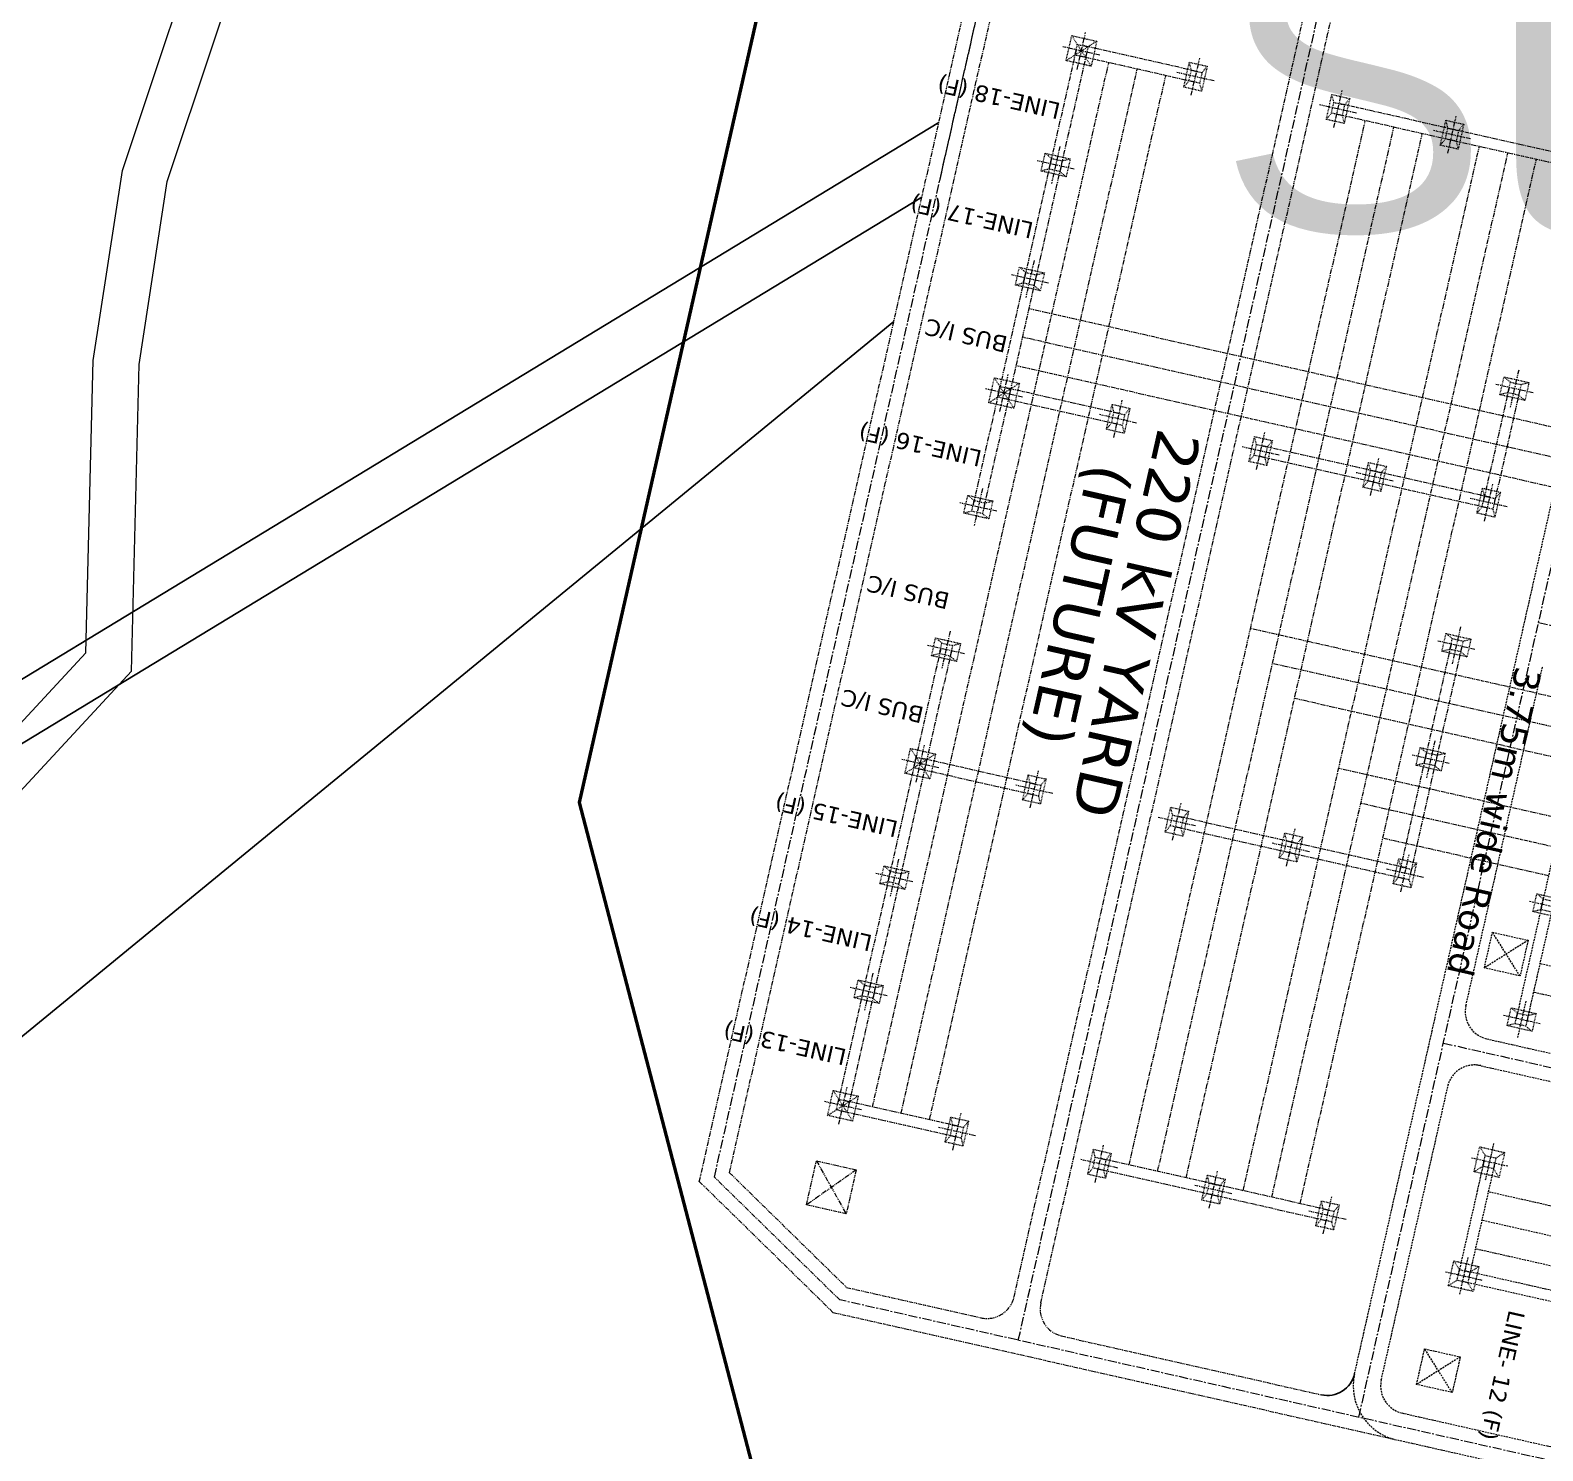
# Model space of a CAD drawing. Header units: metres. Extents: x 166708 to 226832, y 1503833 to 1555994.
# Drawn here: x 222100.4 to 222307.4, y 1554294.8 to 1554489.2 of the extents above; entities that cross this region are included whole.
import ezdxf

# ---------------------------------------------------------------- set-up
doc = ezdxf.new("R2010")
doc.units = ezdxf.units.M
doc.header["$MEASUREMENT"] = 0
doc.header["$PDMODE"] = 1
for name, pattern in [('CENTER', [2, 1.25, -0.25, 0.25, -0.25]), ('HIDDEN', [0.375, 0.25, -0.125]), ('PHANTOM2', [1.25, 0.625, -0.125, 0.125, -0.125, 0.125, -0.125])]:
    doc.linetypes.add(name, pattern=pattern)
for name, color, linetype in [('CART TRACK', 30, 'Continuous'), ('Details', 7, 'Continuous'), ('E-LAY-ROAD', 7, 'Continuous'), ('TXT', 222, 'Continuous')]:
    doc.layers.add(name, color=color, linetype=linetype)
for name, color, linetype, lineweight in [('Co-ordinate', 1, 'Continuous', 50), ('E-LAY-CNTRL', 1, 'CENTER', 0), ('E-LAY-EXIST', 8, 'HIDDEN', 0), ('rcc', 6, 'Continuous', 30)]:
    doc.layers.add(name, color=color, linetype=linetype, lineweight=lineweight)
doc.styles.add('ARIAL NARROW', font='arial.ttf', dxfattribs={"height": 300})
doc.styles.get("Standard").update_dxf_attribs({"font": 'arial.ttf'})
doc.styles.add('STYLE1', font='verdana.ttf')
doc.dimstyles.new('STANDARD$0', dxfattribs={"dimscale": 88.888889, "dimtxt": 0.02, "dimasz": 0.02, "dimexe": 0.05, "dimexo": 0.1, "dimgap": 0.002, "dimtad": 2, "dimdec": 0, "dimzin": 1, "dimdsep": 46, "dimtxsty": 'ARIAL NARROW', "dimblk": 'OBLIQUE', "dimcen": 0.09, "dimadec": 0, "dimazin": 0, "dimtfac": 1, "dimtdec": 4, "dimtofl": 0, "dimtmove": 0, "dimatfit": 3, "dimfxl": 1, "dimtolj": 1, "dimtzin": 1, "dimarcsym": 0})

# ---------------------------------------------------------------- blocks, each defined once
blk = doc.blocks.new('TWR_CTG_p')
for p, q in [((-750, 750), (-1750, 1250)), ((1750, 1250), (750, 750)), ((-750, -750), (-1750, -1250)), ((750, -750), (1750, -1250))]:
    blk.add_line(p, q)
for points in [[(-1750, -1250), (1750, -1250), (1750, 1250), (-1750, 1250)], [(-750, -750), (750, -750), (750, 750), (-750, 750)]]:
    blk.add_lwpolyline(points, close=True)
blk = doc.blocks.new('TWR_CTH_p')
for p, q in [((-750, 750), (-1750, 1250)), ((1750, 1250), (750, 750)), ((-750, -750), (-1750, -1250)), ((750, -750), (1750, -1250))]:
    blk.add_line(p, q)
for points in [[(-1750, -1250), (1750, -1250), (1750, 1250), (-1750, 1250)], [(-750, -750), (750, -750), (750, 750), (-750, 750)]]:
    blk.add_lwpolyline(points, close=True)
blk = doc.blocks.new('TWR_CC_p')
for p, q in [((-750, 750), (-1750, 1250)), ((1750, 1250), (750, 750)), ((-750, -750), (-1750, -1250)), ((750, -750), (1750, -1250))]:
    blk.add_line(p, q)
for points in [[(-1750, -1250), (1750, -1250), (1750, 1250), (-1750, 1250)], [(-750, -750), (750, -750), (750, 750), (-750, 750)]]:
    blk.add_lwpolyline(points, close=True)
blk = doc.blocks.new('TWR_CD_p')
for p, q in [((-750, 750), (-1750, 1750)), ((-100, 100), (-750, 750)), ((750, 750), (100, 100)), ((1750, 1750), (750, 750)), ((-1750, -1750), (-750, -750)), ((-100, -100), (-750, -750)), ((100, -100), (750, -750)), ((750, -750), (1750, -1750))]:
    blk.add_line(p, q)
for points in [[(-1750, -1750), (1750, -1750), (1750, 1750), (-1750, 1750)], [(-750, -750), (750, -750), (750, 750), (-750, 750)], [(-100, -100), (100, -100), (100, 100), (-100, 100)]]:
    blk.add_lwpolyline(points, close=True)
blk = doc.blocks.new('TWR_CTE_p')
for p, q in [((-750, 750), (-1750, 1750)), ((1750, 1750), (750, 750)), ((-1750, -1750), (-750, -750)), ((750, -750), (1750, -1750))]:
    blk.add_line(p, q)
for points in [[(-1750, -1750), (1750, -1750), (1750, 1750), (-1750, 1750)], [(-750, -750), (750, -750), (750, 750), (-750, 750)]]:
    blk.add_lwpolyline(points, close=True)
blk = doc.blocks.new('*D43')
at = {"layer": 'DEFPOINTS', "color": 0, "lineweight": -2, "transparency": 16777216}
for p in [(222017.4, 1554717.09), (221985.73, 1554523.43), (221995.2, 1554522.35, 2939.73)]:
    blk.add_point(p, dxfattribs=at)
at = {"layer": 'Details', "color": 0, "lineweight": -2, "transparency": 16777216}
for p, q in [((222008.57, 1554718.1), (222003.51, 1554718.67)), ((222006.92, 1554709.34), (221986.73, 1554532.27)), ((221986.37, 1554523.36), (221981.31, 1554523.94))]:
    blk.add_line(p, q, dxfattribs=at)
for points in [[(222005.45, 1554709.51), (222008.39, 1554709.17), (222007.93, 1554718.17)], [(221985.26, 1554532.43), (221988.21, 1554532.1), (221985.73, 1554523.43)]]:
    blk.add_solid(points, dxfattribs=at)
at = {"layer": 'Details', "color": 0, "transparency": 16777216, "insert": (221992.48, 1554620.33), "char_height": 300, "attachment_point": 5, "rotation": 83.4964, "style": 'ARIAL NARROW'}
blk.add_mtext('\\A1;{\\H0.026667x;196}', dxfattribs=at)

msp = doc.modelspace()

# ---------------------------------------------------------------- linework, layer by layer
at = {"layer": 'CART TRACK', "linetype": 'Continuous', "lineweight": 0, "ltscale": 50}
for points in [[(222024.92634, 1554289.04779), (222056, 1554297), (222070, 1554315), (222070, 1554363), (222108, 1554404), (222109, 1554444), (222113, 1554470), (222126, 1554509), (222139, 1554531), (222173, 1554550), (222179, 1554555), (222184, 1554573), (222147, 1554607), (222121, 1554631), (222080, 1554701), (222066, 1554756), (222057.5, 1554808.5), (222055, 1554827), (222031, 1554908), (222036, 1554940), (222052, 1554985), (222064.90722, 1555014.04124)], [(222076.29256, 1554360.53237), (222114.23118, 1554401.46615), (222115.28054, 1554443.44068), (222119.13829, 1554468.51606), (222131.75797, 1554506.37508), (222143.55298, 1554526.33587), (222176.57961, 1554544.79193), (222184.5373, 1554551.42334), (222191.09391, 1554575.02714), (222151.26292, 1554611.6286), (222125.95636, 1554634.98849), (222085.87888, 1554703.41346)]]:
    msp.add_lwpolyline(points, dxfattribs=at)
at = {"layer": 'Co-ordinate', "color": 0}
msp.add_lwpolyline([(222657.5, 1554677), (222287.5, 1554878.5), (222175.5, 1554383.5), (222202, 1554282), (222558.5, 1554206)], close=True, dxfattribs=at)
at = {"layer": 'E-LAY-CNTRL'}
for p, q in [((222194.02153, 1554332.2561, -0.71696), (222246.39857, 1554563.80413, -0.34348)), ((222235.61994, 1554309.92607, -0.36393), (222290.77734, 1554553.76548, -0.36393)), ((222282.21647, 1554299.38576, -0.36393), (222319.39256, 1554463.73352, -0.36393)), ((222306.81667, 1554408.13814, -0.36393), (222471.58599, 1554370.86669, -0.36393)), ((222293.79952, 1554350.59203, -0.36393), (222498.3576, 1554304.32022, -0.36393)), ((222366.14287, 1554280.40128, -0.36393), (222211.17442, 1554315.45574, -0.36393))]:
    msp.add_line(p, q, dxfattribs=at)
at = {"layer": 'E-LAY-CNTRL', "elevation": -0.36393}
for points in [[(222224.85567, 1554468.56746), (222318.47901, 1554882.45676)], [(222224.85567, 1554468.56746), (222278.67867, 1554706.50773)]]:
    msp.add_lwpolyline(points, dxfattribs=at)
at = {"layer": 'E-LAY-EXIST', "color": 1, "linetype": 'PHANTOM2'}
for p, q in [((222191.96195, 1554331.65031, -0.71885), (222244.39638, 1554563.48263, -0.3547)), ((222196.09238, 1554332.85264, -0.71614), (222246.78224, 1554557.00186, -0.36393)), ((222235.04322, 1554315.8749, -0.72786), (222274.83361, 1554491.77996, -0.45182)), ((222238.70081, 1554315.04754, -0.72786), (222278.4912, 1554490.9526, -0.45182)), ((222243.68767, 1554483.83256, -0.36393), (222244.8345, 1554488.90245, -0.36393)), ((222243.52957, 1554486.53298, -0.36393), (222239.99949, 1554470.92725, -0.36393)), ((222244.9926, 1554486.20203, -0.36393), (222241.46253, 1554470.59631, -0.36393)), ((222246.79603, 1554485.79409, -0.36393), (222241.72614, 1554486.94092, -0.36393)), ((222259.70134, 1554482.10591, -0.36393), (222244.09561, 1554485.63599, -0.36393)), ((222244.38068, 1554486.44298, -0.36393), (222244.14149, 1554486.29203, -0.36393)), ((222244.33656, 1554486.24791, -0.36393), (222244.18561, 1554486.4871, -0.36393)), ((222260.03228, 1554483.56895, -0.36393), (222244.42656, 1554487.09902, -0.36393)), ((222215.67481, 1554341.86357, -0.36393), (222247.99704, 1554484.75347, -0.36393)), ((222219.57624, 1554340.98105, -0.36393), (222251.89847, 1554483.87095, -0.36393)), ((222259.29339, 1554480.30248, -0.36393), (222260.44022, 1554485.37238, -0.36393)), ((222223.47767, 1554340.09853, -0.36393), (222255.7999, 1554482.98843, -0.36393)), ((222262.40175, 1554482.26402, -0.36393), (222257.33186, 1554483.41084, -0.36393)), ((222278.80055, 1554475.88989, -0.36393), (222279.94738, 1554480.95979, -0.36393)), ((222281.90891, 1554477.85142, -0.36393), (222276.83901, 1554478.99825, -0.36393)), ((222294.81421, 1554474.16325, -0.36393), (222279.20849, 1554477.69332, -0.36393)), ((222295.14516, 1554475.62628, -0.36393), (222279.53943, 1554479.15636, -0.36393)), ((222294.40627, 1554472.35982, -0.36393), (222295.5531, 1554477.42971, -0.36393)), ((222250.78768, 1554333.9209, -0.36393), (222283.10992, 1554476.8108, -0.36393)), ((222254.68911, 1554333.03839, -0.36393), (222287.01135, 1554475.92828, -0.36393)), ((222297.51463, 1554474.32135, -0.36393), (222292.44474, 1554475.46818, -0.36393)), ((222310.75088, 1554472.09621, -0.36393), (222295.14516, 1554475.62628, -0.36393)), ((222241.30443, 1554473.29673, -0.36393), (222240.1576, 1554468.22683, -0.36393)), ((222258.59054, 1554332.15587, -0.36393), (222290.91278, 1554475.04576, -0.36393)), ((222266.3934, 1554330.39083, -0.36393), (222298.71564, 1554473.28073, -0.36393)), ((222310.41993, 1554470.63317, -0.36393), (222294.81421, 1554474.16325, -0.36393)), ((222243.26596, 1554470.18837, -0.36393), (222238.19606, 1554471.3352, -0.36393)), ((222270.29484, 1554329.50831, -0.36393), (222302.61707, 1554472.39821, -0.36393)), ((222274.19627, 1554328.62579, -0.36393), (222306.5185, 1554471.51569, -0.36393)), ((222239.99949, 1554470.92725, -0.36393), (222236.46942, 1554455.32153, -0.36393)), ((222241.46253, 1554470.59631, -0.36393), (222237.93246, 1554454.99059, -0.36393)), ((222237.77435, 1554457.69101, -0.36393), (222236.62752, 1554452.62111, -0.36393)), ((222236.46942, 1554455.32153, -0.36393), (222232.93935, 1554439.71581, -0.36393)), ((222237.93246, 1554454.99059, -0.36393), (222234.40238, 1554439.38486, -0.36393)), ((222239.73588, 1554454.58264, -0.36393), (222234.66599, 1554455.72947, -0.36393)), ((222321.41838, 1554432.00469, -0.36393), (222237.04994, 1554451.08916, -0.36393)), ((222320.53586, 1554428.10326, -0.36393), (222236.16742, 1554447.18773, -0.36393)), ((222233.09745, 1554437.01539, -0.36393), (222234.24428, 1554442.08528, -0.36393)), ((222319.65334, 1554424.20183, -0.36393), (222235.2849, 1554443.28629, -0.36393)), ((222304.09867, 1554442.68819, -0.36393), (222302.95184, 1554437.6183, -0.36393)), ((222236.20581, 1554438.97692, -0.36393), (222231.13592, 1554440.12375, -0.36393)), ((222249.44206, 1554436.75178, -0.36393), (222233.83634, 1554440.28185, -0.36393)), ((222302.79374, 1554440.31872, -0.36393), (222299.26367, 1554424.71299, -0.36393)), ((222306.06021, 1554439.57983, -0.36393), (222300.99031, 1554440.72666, -0.36393)), ((222232.93935, 1554439.71581, -0.36393), (222229.40927, 1554424.11009, -0.36393)), ((222234.40238, 1554439.38486, -0.36393), (222230.87231, 1554423.77914, -0.36393)), ((222249.11111, 1554435.28874, -0.36393), (222233.50539, 1554438.81882, -0.36393)), ((222233.79046, 1554439.62581, -0.36393), (222233.55127, 1554439.47486, -0.36393)), ((222233.74634, 1554439.43074, -0.36393), (222233.59539, 1554439.66993, -0.36393)), ((222248.70317, 1554433.48532, -0.36393), (222249.85, 1554438.55521, -0.36393)), ((222304.25678, 1554439.98777, -0.36393), (222300.7267, 1554424.38205, -0.36393)), ((222251.81153, 1554435.44685, -0.36393), (222246.74164, 1554436.59368, -0.36393)), ((222268.21033, 1554429.07272, -0.36393), (222269.35715, 1554434.14262, -0.36393)), ((222271.31869, 1554431.03426, -0.36393), (222266.24879, 1554432.18108, -0.36393)), ((222284.55493, 1554428.80911, -0.36393), (222268.94921, 1554432.33919, -0.36393)), ((222284.22399, 1554427.34608, -0.36393), (222268.61827, 1554430.87615, -0.36393)), ((222283.81605, 1554425.54265, -0.36393), (222284.96288, 1554430.61254, -0.36393)), ((222286.92441, 1554427.50418, -0.36393), (222281.85452, 1554428.65101, -0.36393)), ((222300.16066, 1554425.27904, -0.36393), (222284.55493, 1554428.80911, -0.36393)), ((222230.7142, 1554426.47956, -0.36393), (222229.56738, 1554421.40967, -0.36393)), ((222299.82971, 1554423.816, -0.36393), (222284.22399, 1554427.34608, -0.36393)), ((222299.42177, 1554422.01258, -0.36393), (222300.5686, 1554427.08247, -0.36393)), ((222232.67574, 1554423.3712, -0.36393), (222227.60584, 1554424.51803, -0.36393)), ((222302.53013, 1554423.97411, -0.36393), (222297.46024, 1554425.12094, -0.36393)), ((222226.30161, 1554406.97241, -0.36393), (222225.15478, 1554401.90251, -0.36393)), ((222313.47571, 1554396.89182, -0.36393), (222267.39006, 1554407.31657, -0.36393)), ((222296.15601, 1554407.57532, -0.36393), (222295.00918, 1554402.50542, -0.36393)), ((222228.26315, 1554403.86405, -0.36393), (222223.19325, 1554405.01087, -0.36393)), ((222294.85107, 1554405.20584, -0.36393), (222291.321, 1554389.60012, -0.36393)), ((222296.31411, 1554404.8749, -0.36393), (222292.78404, 1554389.26917, -0.36393)), ((222298.11754, 1554404.46695, -0.36393), (222293.04765, 1554405.61378, -0.36393)), ((222224.99668, 1554404.60293, -0.36393), (222221.46661, 1554388.99721, -0.36393)), ((222226.45972, 1554404.27199, -0.36393), (222222.92964, 1554388.66627, -0.36393)), ((222312.59319, 1554392.99039, -0.36393), (222270.40897, 1554402.53262, -0.36393)), ((222311.71067, 1554389.08896, -0.36393), (222273.42788, 1554397.74867, -0.36393)), ((222221.62471, 1554386.29679, -0.36393), (222222.77154, 1554391.36668, -0.36393)), ((222292.62593, 1554391.96959, -0.36393), (222291.4791, 1554386.8997, -0.36393)), ((222221.46661, 1554388.99721, -0.36393), (222217.93653, 1554373.39149, -0.36393)), ((222222.92964, 1554388.66627, -0.36393), (222219.39957, 1554373.06054, -0.36393)), ((222224.73307, 1554388.25832, -0.36393), (222219.66318, 1554389.40515, -0.36393)), ((222222.31772, 1554388.90721, -0.36393), (222222.07853, 1554388.75626, -0.36393)), ((222222.2736, 1554388.71214, -0.36393), (222222.12265, 1554388.95134, -0.36393)), ((222237.96932, 1554386.03318, -0.36393), (222222.3636, 1554389.56326, -0.36393)), ((222291.321, 1554389.60012, -0.36393), (222287.79093, 1554373.9944, -0.36393)), ((222292.78404, 1554389.26917, -0.36393), (222289.25396, 1554373.66345, -0.36393)), ((222294.58747, 1554388.86123, -0.36393), (222289.51757, 1554390.00806, -0.36393)), ((222237.63837, 1554384.57015, -0.36393), (222222.03265, 1554388.10022, -0.36393)), ((222237.23043, 1554382.76672, -0.36393), (222238.37726, 1554387.83661, -0.36393)), ((222309.94564, 1554381.2861, -0.36393), (222279.46571, 1554388.18077, -0.36393)), ((222240.33879, 1554384.72825, -0.36393), (222235.2689, 1554385.87508, -0.36393)), ((222256.73759, 1554378.35412, -0.36393), (222257.88441, 1554383.42402, -0.36393)), ((222309.06312, 1554377.38467, -0.36393), (222282.48462, 1554383.39682, -0.36393)), ((222259.84595, 1554380.31566, -0.36393), (222254.77605, 1554381.46249, -0.36393)), ((222272.75125, 1554376.62748, -0.36393), (222257.14553, 1554380.15755, -0.36393)), ((222273.0822, 1554378.09052, -0.36393), (222257.47647, 1554381.62059, -0.36393)), ((222275.45167, 1554376.78558, -0.36393), (222270.38178, 1554377.93241, -0.36393)), ((222272.34331, 1554374.82405, -0.36393), (222273.49014, 1554379.89394, -0.36393)), ((222288.68792, 1554374.56044, -0.36393), (222273.0822, 1554378.09052, -0.36393)), ((222308.1806, 1554373.48323, -0.36393), (222285.50353, 1554378.61287, -0.36393)), ((222288.35697, 1554373.09741, -0.36393), (222272.75125, 1554376.62748, -0.36393)), ((222287.94903, 1554371.29398, -0.36393), (222289.09586, 1554376.36387, -0.36393)), ((222221.203, 1554372.6526, -0.36393), (222216.1331, 1554373.79943, -0.36393)), ((222219.24147, 1554375.76096, -0.36393), (222218.09464, 1554370.69107, -0.36393)), ((222291.05739, 1554373.25551, -0.36393), (222285.9875, 1554374.40234, -0.36393)), ((222217.93653, 1554373.39149, -0.36393), (222214.40646, 1554357.78576, -0.36393)), ((222219.39957, 1554373.06054, -0.36393), (222215.8695, 1554357.45482, -0.36393)), ((222215.71139, 1554360.15524, -0.36393), (222214.56456, 1554355.08535, -0.36393)), ((222214.40646, 1554357.78576, -0.36393), (222210.87638, 1554342.18004, -0.36393)), ((222215.8695, 1554357.45482, -0.36393), (222212.33942, 1554341.8491, -0.36393)), ((222217.67292, 1554357.04688, -0.36393), (222212.60303, 1554358.19371, -0.36393)), ((222211.03449, 1554339.47962, -0.36393), (222212.18132, 1554344.54952, -0.36393)), ((222227.3791, 1554339.21601, -0.36393), (222211.77338, 1554342.74609, -0.36393)), ((222214.14285, 1554341.44115, -0.36393), (222209.07296, 1554342.58798, -0.36393)), ((222227.04815, 1554337.75298, -0.36393), (222211.44243, 1554341.28305, -0.36393)), ((222211.7275, 1554342.09004, -0.36393), (222211.4883, 1554341.9391, -0.36393)), ((222211.68338, 1554341.89497, -0.36393), (222211.53243, 1554342.13417, -0.36393)), ((222226.64021, 1554335.94955, -0.36393), (222227.78704, 1554341.01944, -0.36393)), ((222229.74857, 1554337.91108, -0.36393), (222224.67868, 1554339.05791, -0.36393)), ((222246.14736, 1554331.53696, -0.36393), (222247.29419, 1554336.60685, -0.36393)), ((222207.99347, 1554334.47142, -0.36393), (222212.06162, 1554327.22535, -0.36393)), ((222249.25573, 1554333.49849, -0.36393), (222244.18583, 1554334.64532, -0.36393)), ((222262.49197, 1554331.27335, -0.36393), (222246.88625, 1554334.80342, -0.36393)), ((222196.09238, 1554332.85264, -0.19537), (222212.10676, 1554317.16744, -0.2199)), ((222213.42289, 1554333.24327, -0.36393), (222206.6322, 1554328.45351, -0.36393)), ((222262.16103, 1554329.81031, -0.36393), (222246.55531, 1554333.34039, -0.36393)), ((222261.75309, 1554328.00688, -0.36393), (222262.89992, 1554333.07678, -0.36393)), ((222191.96195, 1554331.65031, -0.05335), (222210.25073, 1554313.74567, -0.08621)), ((222211.17442, 1554315.45574, -0.36393), (222194.02153, 1554332.2561, -0.36393)), ((222264.86145, 1554329.96842, -0.36393), (222259.79155, 1554331.11524, -0.36393)), ((222278.0977, 1554327.74327, -0.36393), (222262.49197, 1554331.27335, -0.36393)), ((222277.76675, 1554326.28024, -0.36393), (222262.16103, 1554329.81031, -0.36393)), ((222277.35881, 1554324.47681, -0.36393), (222278.50564, 1554329.5467, -0.36393)), ((222280.46717, 1554326.43834, -0.36393), (222275.39728, 1554327.58517, -0.36393)), ((222212.10676, 1554317.16744, -0.20466), (222230.54036, 1554312.99771, -0.22534)), ((222210.25073, 1554313.74567, -0.0656), (222286.78909, 1554296.45094, -0.16635)), ((222241.52587, 1554310.51276, -0.23767), (222277.1415, 1554302.45641, -0.27763))]:
    msp.add_line(p, q, dxfattribs=at)
at = {"layer": 'E-LAY-EXIST', "color": 4}
for p, q in [((222281.63975, 1554305.33459, -0.72786), (222316.95703, 1554461.46497, -0.72786)), ((222296.88093, 1554355.71371, -0.29), (222307.39379, 1554402.18889, -0.29)), ((222310.82815, 1554385.18753, -0.36393), (222307.29808, 1554369.5818, -0.36393)), ((222310.56455, 1554368.84292, -0.36393), (222305.49465, 1554369.98975, -0.36393)), ((222307.29808, 1554369.5818, -0.36393), (222303.76801, 1554353.97608, -0.36393)), ((222308.76112, 1554369.25086, -0.36393), (222305.23104, 1554353.64514, -0.36393)), ((222304.28163, 1554359.78155, -0.36393), (222300.50799, 1554365.76149, -0.36393)), ((222305.38478, 1554364.65834, -0.36393), (222299.40484, 1554360.8847, -0.36393)), ((222352.35021, 1554351.18872, -0.36393), (222306.99608, 1554361.448, -0.36393)), ((222351.46769, 1554347.28729, -0.36393), (222306.11356, 1554357.54657, -0.36393)), ((222305.07294, 1554356.34556, -0.36393), (222303.92611, 1554351.27566, -0.36393)), ((222307.03447, 1554353.23719, -0.36393), (222301.96458, 1554354.38402, -0.36393)), ((222299.74889, 1554351.16895, -0.29), (222453.44739, 1554316.40226, -0.64622)), ((222298.61789, 1554347.56656, -0.29), (222452.61981, 1554312.74371, -0.64622)), ((222285.29734, 1554304.50723, -0.72786), (222294.51081, 1554345.10031, -0.29)), ((222300.66035, 1554336.8384, -0.36393), (222299.51352, 1554331.76851, -0.36393)), ((222299.35541, 1554334.46893, -0.36393), (222295.82534, 1554318.86321, -0.36393)), ((222302.62188, 1554333.73004, -0.36393), (222297.55199, 1554334.87687, -0.36393)), ((222300.81845, 1554334.13798, -0.36393), (222297.28838, 1554318.53226, -0.36393)), ((222345.29006, 1554319.97728, -0.36393), (222299.93593, 1554330.23655, -0.36393)), ((222344.40755, 1554316.07585, -0.36393), (222299.05341, 1554326.33512, -0.36393)), ((222343.52503, 1554312.17442, -0.36393), (222298.1709, 1554322.43369, -0.36393)), ((222297.13027, 1554321.23268, -0.36393), (222295.98344, 1554316.16279, -0.36393)), ((222299.09181, 1554318.12432, -0.36393), (222294.02191, 1554319.27115, -0.36393)), ((222311.99711, 1554314.43614, -0.36393), (222296.39139, 1554317.96622, -0.36393)), ((222312.32805, 1554315.89918, -0.36393), (222296.72233, 1554319.42925, -0.36393)), ((222296.10611, 1554307.65058, -0.36393), (222290.12618, 1554303.87694, -0.36393)), ((222295.00297, 1554302.77379, -0.36393), (222291.22933, 1554308.75373, -0.36393)), ((222288.11792, 1554299.97352, -0.28994), (222441.86432, 1554265.19518, -0.36393)), ((222286.78909, 1554296.45094, -0.16635), (222441.03696, 1554261.53759, -0.36393))]:
    msp.add_line(p, q, dxfattribs=at)
at = {"layer": 'E-LAY-EXIST', "color": 4, "elevation": -0.36393}
for points in [[(222305.38478, 1554364.65834), (222304.28163, 1554359.78155), (222299.40484, 1554360.8847), (222300.50799, 1554365.76149)], [(222296.10611, 1554307.65058), (222295.00297, 1554302.77379), (222290.12618, 1554303.87694), (222291.22933, 1554308.75373)]]:
    msp.add_lwpolyline(points, close=True, dxfattribs=at)
at = {"layer": 'E-LAY-EXIST', "color": 1, "linetype": 'PHANTOM2', "elevation": -0.36393}
msp.add_lwpolyline([(222213.42289, 1554333.24327), (222212.06162, 1554327.22535), (222206.6322, 1554328.45351), (222207.99347, 1554334.47142)], close=True, dxfattribs=at)
at = {"layer": 'E-LAY-EXIST', "color": 4}
for centre, radius, start, end in [((222300.58729, 1554354.87531, -0.29), 3.8, 167.2539837, 257.253983), ((222298.083, 1554343.8044, -0.29), 3.8, 77.253983, 167.2539837), ((222289.0037, 1554303.66884, -0.72786), 7.55, 167.2539837, 257.253983), ((222289.0037, 1554303.66884, -0.72786), 3.8, 167.2539837, 257.253983)]:
    msp.add_arc(centre, radius, start, end, dxfattribs=at)
at = {"layer": 'E-LAY-EXIST', "color": 1, "linetype": 'PHANTOM2'}
for centre, start, end in [((222231.33686, 1554316.71329, -0.72786), 257.253983, 347.2539837), ((222242.40717, 1554314.20915, -0.72786), 167.2539837, 257.253983)]:
    msp.add_arc(centre, 3.8, start, end, dxfattribs=at)
at = {"layer": 'E-LAY-ROAD'}
msp.add_arc((222277.93339, 1554306.17298, -0.72786), 3.8, 257.253983, 347.2539837, dxfattribs=at)
at = {"layer": 'rcc', "color": 2, "lineweight": -2}
for p, q in [((221953.27746, 1554311.76171), (222224.73875, 1554476.56886, -0.49122)), ((221970.21277, 1554313.24336), (222222.43163, 1554466.36822, -0.4564)), ((221764.73144, 1554077.16717), (222218.5801, 1554449.33914, -0.53399))]:
    msp.add_line(p, q, dxfattribs=at)

# ---------------------------------------------------------------- block references
at = {"layer": 'E-LAY-EXIST', "color": 1, "linetype": 'PHANTOM2', "yscale": 0.0009999999310821295, "zscale": 0.001}
for name, p, xscale, rotation in [('TWR_CD_p', (222244.26109, 1554486.3675, -0.36393), -0.0009999999398089005, 257.2539829661908), ('TWR_CC_p', (222259.86681, 1554482.83743, -0.36393), -0.0009999999398089005, 257.2539829661908), ('TWR_CTG_p', (222279.37396, 1554478.42484, -0.36393), -0.0009999999398089005, 257.2539829661908), ('TWR_CTH_p', (222294.97968, 1554474.89476, -0.36393), -0.0009999999398089005, 257.2539829661908), ('TWR_CTH_p', (222240.73101, 1554470.76178, -0.36393), -0.0009999999965821884, 347.2539837020024), ('TWR_CTH_p', (222237.20094, 1554455.15606, -0.36393), -0.0009999999965821884, 347.2539837020024), ('TWR_CD_p', (222233.67086, 1554439.55034, -0.36393), -0.0009999999398089005, 257.2539829661908), ('TWR_CTH_p', (222303.52526, 1554440.15325, -0.36393), -0.0009999999965821884, 347.2539837020024), ('TWR_CC_p', (222249.27659, 1554436.02026, -0.36393), -0.0009999999398089005, 257.2539829661908), ('TWR_CTG_p', (222268.78374, 1554431.60767, -0.36393), -0.0009999999398089005, 257.2539829661908), ('TWR_CTH_p', (222284.38946, 1554428.0776, -0.36393), -0.0009999999398089005, 257.2539829661908), ('TWR_CTH_p', (222230.14079, 1554423.94461, -0.36393), -0.0009999999965821884, 347.2539837020024), ('TWR_CTG_p', (222299.99519, 1554424.54752, -0.36393), -0.0009999999398089005, 257.2539829661908), ('TWR_CTH_p', (222225.7282, 1554404.43746, -0.36393), -0.0009999999965821884, 347.2539837020024), ('TWR_CTH_p', (222295.58259, 1554405.04037, -0.36393), -0.0009999999965821884, 347.2539837020024), ('TWR_CD_p', (222222.19812, 1554388.83174, -0.36393), -0.0009999999398089005, 257.2539829661908), ('TWR_CTH_p', (222292.05252, 1554389.43465, -0.36393), -0.0009999999965821884, 347.2539837020024), ('TWR_CC_p', (222237.80385, 1554385.30166, -0.36393), -0.0009999999398089005, 257.2539829661908), ('TWR_CTG_p', (222257.311, 1554380.88907, -0.36393), -0.0009999999398089005, 257.2539829661908), ('TWR_CTH_p', (222272.91672, 1554377.359, -0.36393), -0.0009999999398089005, 257.2539829661908), ('TWR_CTH_p', (222218.66805, 1554373.22601, -0.36393), -0.0009999999965821884, 347.2539837020024), ('TWR_CTG_p', (222288.52245, 1554373.82892, -0.36393), -0.0009999999398089005, 257.2539829661908), ('TWR_CTH_p', (222215.13798, 1554357.62029, -0.36393), -0.0009999999965821884, 347.2539837020024), ('TWR_CD_p', (222211.6079, 1554342.01457, -0.36393), -0.0009999999398089005, 257.2539829661908), ('TWR_CC_p', (222227.21363, 1554338.4845, -0.36393), -0.0009999999398089005, 257.2539829661908), ('TWR_CTG_p', (222246.72078, 1554334.0719, -0.36393), -0.0009999999398089005, 257.2539829661908), ('TWR_CTH_p', (222262.3265, 1554330.54183, -0.36393), -0.0009999999398089005, 257.2539829661908), ('TWR_CTG_p', (222277.93222, 1554327.01176, -0.36393), -0.0009999999398089005, 257.2539829661908)]:
    msp.add_blockref(name, p, dxfattribs=dict(at, xscale=xscale, rotation=rotation))
at = {"layer": 'E-LAY-EXIST', "color": 4, "xscale": -0.0009999999965821884, "yscale": 0.0009999999310821295, "zscale": 0.001, "rotation": 347.2539837020024}
for name, p in [('TWR_CTG_p', (222308.0296, 1554369.41633, -0.36393)), ('TWR_CTG_p', (222304.49953, 1554353.81061, -0.36393)), ('TWR_CTE_p', (222300.08693, 1554334.30346, -0.36393)), ('TWR_CTE_p', (222296.55686, 1554318.69773, -0.36393))]:
    msp.add_blockref(name, p, dxfattribs=at)

# ---------------------------------------------------------------- texts
at = {"layer": 'Details', "color": 0, "linetype": 'Continuous'}
msp.add_text('Substation', height=40, dxfattribs=at).set_placement((222262.85582, 1554461.69625))
at = {"layer": 'E-LAY-EXIST', "color": 1, "linetype": 'PHANTOM2', "style": 'STYLE1'}
for s, height, rotation, p in [('LINE-18 (F)', 2.25, 167.2539837, (222241.52267, 1554479.18716, -0.4349)), ('LINE-17 (F)', 2.25, 167.2539837, (222237.82712, 1554462.84992, -0.4349)), ('BUS I/C', 2.25, 167.2539837, (222234.29705, 1554447.2442, -0.4349)), ('LINE-16 (F)', 2.25, 167.2539837, (222230.76698, 1554431.63848, -0.4349)), ('220 kV YARD', 6, 257.2539797, (222254.79459, 1554434.97044, 0.18219)), ('(FUTURE)', 6, 257.2539797, (222245.41513, 1554430.25324, 0.18219)), ('BUS I/C', 2.25, 167.2539837, (222226.35438, 1554412.13132, -0.4349)), ('BUS I/C', 2.25, 167.2539837, (222222.82431, 1554396.5256, -0.4349)), ('LINE-15 (F)', 2.25, 167.2539837, (222219.29424, 1554380.91988, -0.4349)), ('LINE-14 (F)', 2.25, 167.2539837, (222215.76416, 1554365.31416, -0.4349)), ('LINE-13 (F)', 2.25, 167.2539837, (222212.23409, 1554349.70843, -0.4349))]:
    msp.add_text(s, height=height, rotation=rotation, dxfattribs=at).set_placement(p)
at = {"layer": 'TXT', "linetype": 'Continuous', "style": 'STYLE1'}
msp.add_text('3.75m wide Road', height=3.6, rotation=257.2539797, dxfattribs=at).set_placement((222303.75695, 1554402.30466, -0.37262))
at = {"layer": 'TXT', "style": 'STYLE1'}
msp.add_text('LINE- 12 (F)', height=2.25, rotation=257.2539797, dxfattribs=at).set_placement((222302.79156, 1554314.17306, -0.4349))

# ---------------------------------------------------------------- dimensions: what is measured, and where the dimension line sits
at = {"layer": 'Details'}
dim = msp.add_linear_dim(base=(221985.72761, 1554523.43423), p1=(222017.40069, 1554717.09038), p2=(221995.20092, 1554522.35428, 2939.73159), angle=263.4963999, text='{\\H0.026667x;<>}', dimstyle='STANDARD$0', override={"dimasz": 0.1, "dimsah": 1, "dimfxl": 1.25}, dxfattribs=at)
dim.commit()
dim.dimension.update_dxf_attribs({"geometry": '*D43', "text_midpoint": (221996.7181, 1554619.84259), "dimtype": 161})

doc.saveas('drawing.dxf')
